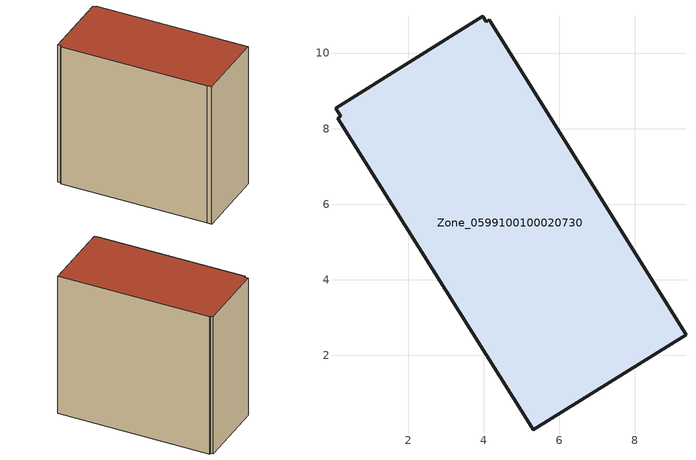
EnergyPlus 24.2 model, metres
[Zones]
Zone_0599100100020730
 floor ground (C_G): 3.98,10.98 4.07,10.83 4.14,10.88 9.36,2.55 5.32,0.02 5.15,0.3 0.14,8.27 0.21,8.32 0.08,8.54 z0
 wall outside (C_F): 4.07,10.83 3.98,10.98 0.08,8.54 0.21,8.32 0.14,8.27 5.15,0.3 5.32,0.02 9.36,2.55 4.14,10.88 4.07,10.83 z0:9.44
 roof outside (C_R): 5.32,0.02 9.36,2.55 4.14,10.88 4.07,10.83 3.98,10.98 0.08,8.54 0.21,8.32 0.14,8.27 5.15,0.3 z9.44
[BUILDING]
Pand.0599100100020730: North Axis=0; Terrain=City; Loads Convergence Tolerance Value=0.04; Temperature Convergence Tolerance Value=0.4; Solar Distribution=FullExterior; Maximum Number of Warmup Days=25; Minimum Number of Warmup Days=1
[Site:Location]
Rotterdam.The.Hague.AP_ZH_NLD Design_Conditions: Latitude=51.96; Longitude=4.45; Time Zone=1; Elevation=-4.5
[SITE:GROUNDTEMPERATURE:BUILDINGSURFACE]
18, 18, 18, 18, 18, 18, 18, 18, 18, 18, 18, 18
[MATERIAL] Thermal Absorptance=0.9; Solar Absorptance=0.7; Visible Absorptance=0.7
Name | Roughness | Thickness | Conductivity | Density | Specific Heat
G.TC.2015-2018 | MediumSmooth | 0.15 | 0.0428571 | 540 | 1210
F.TC.2015-2018 | Rough | 0.3 | 0.0666667 | 1920 | 840
R.TC.2015-2018 | MediumRough | 0.2 | 0.0333333 | 1500 | 1000
[CONSTRUCTION]
C_G: G.TC.2015-2018
C_F: F.TC.2015-2018
C_R: R.TC.2015-2018
[ZONE]
Zone_0599100100020730: Type=1; Multiplier=1; Ceiling Height=Autocalculate; Volume=Autocalculate; Floor Area=autocalculate; Part of Total Floor Area=Yes
[ZONEINFILTRATION:DESIGNFLOWRATE]
Infil_Zone_0599100100020730: Zone or ZoneList or Space or SpaceList=Zone_0599100100020730; Schedule=AlwaysOn; Design Flow Rate Calculation Method=Flow/Area; Flow Rate per Floor Area=0.0015; Constant Term Coefficient=1; Temperature Term Coefficient=0; Velocity Term Coefficient=0; Velocity Squared Term Coefficient=0
[HVACTEMPLATE:ZONE:IDEALLOADSAIRSYSTEM]
Zone_0599100100020730: Maximum Heating Supply Air Temperature=50; Minimum Cooling Supply Air Temperature=13; Maximum Heating Supply Air Humidity Ratio=0.0156; Minimum Cooling Supply Air Humidity Ratio=0.0077; Heating Limit=NoLimit; Cooling Limit=NoLimit; Dehumidification Control Type=ConstantSensibleHeatRatio; Cooling Sensible Heat Ratio=0.7; Dehumidification Setpoint=60; Humidification Control Type=None; Humidification Setpoint=30; Outdoor Air Method=None; Outdoor Air Flow Rate per Person=0.00944; Outdoor Air Flow Rate per Zone Floor Area=0; Outdoor Air Flow Rate per Zone=0; Demand Controlled Ventilation Type=None; Outdoor Air Economizer Type=NoEconomizer; Heat Recovery Type=None; Sensible Heat Recovery Effectiveness=0.7; Latent Heat Recovery Effectiveness=0.65
[ZONECONTROL:THERMOSTAT]
ThermostatControl_Zone_0599100100020730: Zone or ZoneList=Zone_0599100100020730; Control Type Schedule=DualSetpointControlType; Control 1=Thermostat_Zone_0599100100020730; Temperature Difference Between Cutout And Setpoint=0
[THERMOSTATSETPOINT:DUALSETPOINT]
Thermostat_Zone_0599100100020730: Heating Setpoint Temperature Schedule=HeatingSetpoint_Zone_0599100100020730; Cooling Setpoint Temperature Schedule=CoolingSetpoint_Zone_0599100100020730
[SCHEDULE:COMPACT]
HeatingSetpoint_Zone_0599100100020730: Through: 12/31, For: AllDays, Until: 24:00, 21
CoolingSetpoint_Zone_0599100100020730: Through: 12/31, For: AllDays, Until: 24:00, 24
DualSetpointControlType: Through: 12/31, For: AllDays, Until: 24:00, 4
AlwaysOn: Through: 12/31, For: AllDays, Until: 24:00, 1
